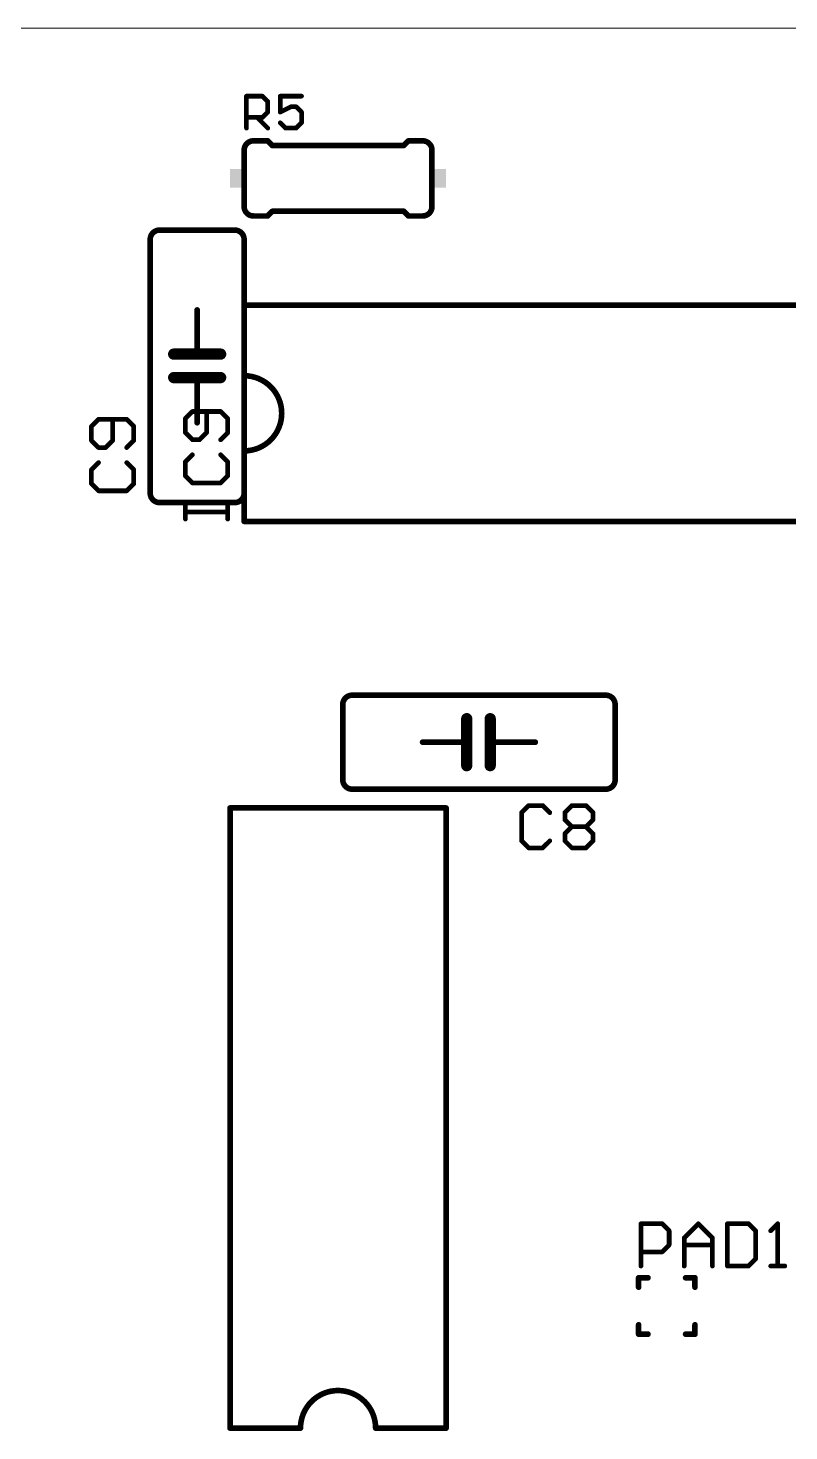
# Model space of a CAD drawing. Extents: x 0 to 127, y 0 to 62.
# Drawn here: x 25.91 to 46.48, y 24.56 to 62.48 of the extents above; entities that cross this region are included whole.
import ezdxf

# ---------------------------------------------------------------- set-up
doc = ezdxf.new("R2010")
doc.units = 0
for name, color, linetype in [('20', 7, 'CONTINUOUS'), ('21', 253, 'CONTINUOUS'), ('25', 253, 'CONTINUOUS')]:
    doc.layers.add(name, color=color, linetype=linetype)

# ---------------------------------------------------------------- blocks, each defined once
blk = doc.blocks.new('RECT')
blk.add_solid([(-0.5, -0.5), (0.5, -0.5), (-0.5, 0.5), (0.5, 0.5)])

msp = doc.modelspace()

# ---------------------------------------------------------------- linework, layer by layer
at = {"layer": '20'}
msp.add_line((126.985, 62.446), (20.066, 62.484), dxfattribs=at)
at = {"layer": '21'}
for points, const_width in [([(32.004, 59.436, 0.4142), (31.75, 59.182)], 0.1524), ([(31.7881, 59.182, 1), (31.7119, 59.182)], 0.0762), ([(31.7119, 59.182, 1), (31.7881, 59.182)], 0.0762), ([(32.004, 59.4741, 1), (32.004, 59.3979)], 0.0762), ([(32.004, 59.3979, 1), (32.004, 59.4741)], 0.0762), ([(32.4119, 59.4629, 1), (32.3581, 59.4091)], 0.0762), ([(32.385, 59.3979, 1), (32.385, 59.4741)], 0.0762), ([(32.512, 59.3471, 1), (32.512, 59.2709)], 0.0762), ([(32.4851, 59.2821, 1), (32.5389, 59.3359)], 0.0762), ([(36.0411, 59.3359, 1), (36.0949, 59.2821)], 0.0762), ([(36.068, 59.2709, 1), (36.068, 59.3471)], 0.0762), ([(36.195, 59.4741, 1), (36.195, 59.3979)], 0.0762), ([(36.2219, 59.4091, 1), (36.1681, 59.4629)], 0.0762), ([(36.83, 59.182, 0.4142), (36.576, 59.436)], 0.1524), ([(36.576, 59.4741, 1), (36.576, 59.3979)], 0.0762), ([(36.576, 59.3979, 1), (36.576, 59.4741)], 0.0762), ([(36.8681, 59.182, 1), (36.7919, 59.182)], 0.0762), ([(36.7919, 59.182, 1), (36.8681, 59.182)], 0.0762), ([(31.75, 57.658, 0.4142), (32.004, 57.404)], 0.1524), ([(31.7881, 57.658, 1), (31.7119, 57.658)], 0.0762), ([(31.7119, 57.658, 1), (31.7881, 57.658)], 0.0762), ([(36.576, 57.404, 0.4142), (36.83, 57.658)], 0.1524), ([(36.8681, 57.658, 1), (36.7919, 57.658)], 0.0762), ([(36.7919, 57.658, 1), (36.8681, 57.658)], 0.0762), ([(32.004, 57.4421, 1), (32.004, 57.3659)], 0.0762), ([(32.004, 57.3659, 1), (32.004, 57.4421)], 0.0762), ([(32.3581, 57.4309, 1), (32.4119, 57.3771)], 0.0762), ([(32.385, 57.3659, 1), (32.385, 57.4421)], 0.0762), ([(32.512, 57.5691, 1), (32.512, 57.4929)], 0.0762), ([(32.5389, 57.5041, 1), (32.4851, 57.5579)], 0.0762), ([(36.0949, 57.5579, 1), (36.0411, 57.5041)], 0.0762), ([(36.068, 57.4929, 1), (36.068, 57.5691)], 0.0762), ([(36.195, 57.4421, 1), (36.195, 57.3659)], 0.0762), ([(36.1681, 57.3771, 1), (36.2219, 57.4309)], 0.0762), ([(36.576, 57.4421, 1), (36.576, 57.3659)], 0.0762), ([(36.576, 57.3659, 1), (36.576, 57.4421)], 0.0762), ([(29.464, 57.023, 0.4142), (29.21, 56.769)], 0.1524), ([(29.464, 57.0611, 1), (29.464, 56.9849)], 0.0762), ([(29.464, 56.9849, 1), (29.464, 57.0611)], 0.0762), ([(31.75, 56.769, 0.4142), (31.496, 57.023)], 0.1524), ([(31.496, 57.0611, 1), (31.496, 56.9849)], 0.0762), ([(31.496, 56.9849, 1), (31.496, 57.0611)], 0.0762), ([(29.2481, 56.769, 1), (29.1719, 56.769)], 0.0762), ([(29.1719, 56.769, 1), (29.2481, 56.769)], 0.0762), ([(31.7881, 56.769, 1), (31.7119, 56.769)], 0.0762), ([(31.7119, 56.769, 1), (31.7881, 56.769)], 0.0762), ([(31.75, 55.0291, 1), (31.75, 54.9529)], 0.0762), ([(31.7881, 54.991, 1), (31.7119, 54.991)], 0.0762), ([(30.5181, 54.864, 1), (30.4419, 54.864)], 0.0762), ([(29.845, 53.7464, 1), (29.845, 53.594)], 0.1524), ([(30.48, 53.7464, 1), (30.48, 53.594)], 0.1524), ([(30.48, 53.594, 1), (30.48, 53.7464)], 0.1524), ([(30.4419, 53.6702, 1), (30.5181, 53.6702)], 0.0762), ([(31.115, 53.594, 1), (31.115, 53.7464)], 0.1524), ([(29.845, 53.1114, 1), (29.845, 52.959)], 0.1524), ([(30.48, 53.1114, 1), (30.48, 52.959)], 0.1524), ([(30.48, 52.959, 1), (30.48, 53.1114)], 0.1524), ([(30.5181, 53.0352, 1), (30.4419, 53.0352)], 0.0762), ([(31.115, 52.959, 1), (31.115, 53.1114)], 0.1524), ([(31.75, 51.054, 1), (31.75, 53.086)], 0.1524), ([(31.75, 53.1241, 1), (31.75, 53.0479)], 0.0762), ([(31.7119, 53.086, 1), (31.7881, 53.086)], 0.0762), ([(30.4419, 51.816, 1), (30.5181, 51.816)], 0.0762), ([(31.7881, 51.054, 1), (31.7119, 51.054)], 0.0762), ([(31.75, 51.0921, 1), (31.75, 51.0159)], 0.0762), ([(29.21, 49.911, 0.4142), (29.464, 49.657)], 0.1524), ([(29.2481, 49.911, 1), (29.1719, 49.911)], 0.0762), ([(29.1719, 49.911, 1), (29.2481, 49.911)], 0.0762), ([(29.464, 49.6951, 1), (29.464, 49.6189)], 0.0762), ([(29.464, 49.6189, 1), (29.464, 49.6951)], 0.0762), ([(31.496, 49.657, 0.4142), (31.75, 49.911)], 0.1524), ([(31.496, 49.6951, 1), (31.496, 49.6189)], 0.0762), ([(31.496, 49.6189, 1), (31.496, 49.6951)], 0.0762), ([(31.7881, 49.911, 1), (31.7119, 49.911)], 0.0762), ([(31.7119, 49.911, 1), (31.7881, 49.911)], 0.0762), ([(31.75, 49.1871, 1), (31.75, 49.1109)], 0.0762), ([(31.7119, 49.149, 1), (31.7881, 49.149)], 0.0762), ([(34.671, 44.45, 0.4142), (34.417, 44.196)], 0.1524), ([(34.671, 44.4881, 1), (34.671, 44.4119)], 0.0762), ([(34.671, 44.4119, 1), (34.671, 44.4881)], 0.0762), ([(41.783, 44.196, 0.4142), (41.529, 44.45)], 0.1524), ([(41.529, 44.4881, 1), (41.529, 44.4119)], 0.0762), ([(41.529, 44.4119, 1), (41.529, 44.4881)], 0.0762), ([(34.4551, 44.196, 1), (34.3789, 44.196)], 0.0762), ([(34.3789, 44.196, 1), (34.4551, 44.196)], 0.0762), ([(41.8211, 44.196, 1), (41.7449, 44.196)], 0.0762), ([(41.7449, 44.196, 1), (41.8211, 44.196)], 0.0762), ([(37.846, 43.815, 1), (37.6936, 43.815)], 0.1524), ([(38.481, 43.815, 1), (38.3286, 43.815)], 0.1524), ([(36.576, 43.2181, 1), (36.576, 43.1419)], 0.0762), ([(37.846, 43.18, 1), (37.6936, 43.18)], 0.1524), ([(37.6936, 43.18, 1), (37.846, 43.18)], 0.1524), ([(37.7698, 43.1419, 1), (37.7698, 43.2181)], 0.0762), ([(38.481, 43.18, 1), (38.3286, 43.18)], 0.1524), ([(38.3286, 43.18, 1), (38.481, 43.18)], 0.1524), ([(38.4048, 43.2181, 1), (38.4048, 43.1419)], 0.0762), ([(39.624, 43.1419, 1), (39.624, 43.2181)], 0.0762), ([(37.6936, 42.545, 1), (37.846, 42.545)], 0.1524), ([(38.3286, 42.545, 1), (38.481, 42.545)], 0.1524), ([(34.417, 42.164, 0.4142), (34.671, 41.91)], 0.1524), ([(34.4551, 42.164, 1), (34.3789, 42.164)], 0.0762), ([(34.3789, 42.164, 1), (34.4551, 42.164)], 0.0762), ([(41.529, 41.91, 0.4142), (41.783, 42.164)], 0.1524), ([(41.8211, 42.164, 1), (41.7449, 42.164)], 0.0762), ([(41.7449, 42.164, 1), (41.8211, 42.164)], 0.0762), ([(34.671, 41.9481, 1), (34.671, 41.8719)], 0.0762), ([(34.671, 41.8719, 1), (34.671, 41.9481)], 0.0762), ([(41.529, 41.9481, 1), (41.529, 41.8719)], 0.0762), ([(41.529, 41.8719, 1), (41.529, 41.9481)], 0.0762), ([(31.4071, 41.402, 1), (31.3309, 41.402)], 0.0762), ([(31.369, 41.4401, 1), (31.369, 41.3639)], 0.0762), ([(37.2491, 41.402, 1), (37.1729, 41.402)], 0.0762), ([(37.211, 41.3639, 1), (37.211, 41.4401)], 0.0762), ([(42.418, 28.7401, 1), (42.418, 28.6639)], 0.0762), ([(42.4561, 28.702, 1), (42.3799, 28.702)], 0.0762), ([(42.3799, 28.448, 1), (42.4561, 28.448)], 0.0762), ([(42.672, 28.6639, 1), (42.672, 28.7401)], 0.0762), ([(43.688, 28.7401, 1), (43.688, 28.6639)], 0.0762), ([(43.9801, 28.702, 1), (43.9039, 28.702)], 0.0762), ([(43.9039, 28.448, 1), (43.9801, 28.448)], 0.0762), ([(43.942, 28.6639, 1), (43.942, 28.7401)], 0.0762), ([(42.4561, 27.432, 1), (42.3799, 27.432)], 0.0762), ([(43.9801, 27.432, 1), (43.9039, 27.432)], 0.0762), ([(42.418, 27.2161, 1), (42.418, 27.1399)], 0.0762), ([(42.3799, 27.178, 1), (42.4561, 27.178)], 0.0762), ([(42.672, 27.1399, 1), (42.672, 27.2161)], 0.0762), ([(43.688, 27.2161, 1), (43.688, 27.1399)], 0.0762), ([(43.9039, 27.178, 1), (43.9801, 27.178)], 0.0762), ([(43.942, 27.1399, 1), (43.942, 27.2161)], 0.0762), ([(35.306, 24.638, 1), (33.274, 24.638)], 0.1524), ([(31.369, 24.6761, 1), (31.369, 24.5999)], 0.0762), ([(31.3309, 24.638, 1), (31.4071, 24.638)], 0.0762), ([(33.2359, 24.638, 1), (33.3121, 24.638)], 0.0762), ([(33.274, 24.5999, 1), (33.274, 24.6761)], 0.0762), ([(35.306, 24.6761, 1), (35.306, 24.5999)], 0.0762), ([(35.2679, 24.638, 1), (35.3441, 24.638)], 0.0762), ([(37.1729, 24.638, 1), (37.2491, 24.638)], 0.0762), ([(37.211, 24.5999, 1), (37.211, 24.6761)], 0.0762)]:
    msp.add_lwpolyline(points, format="xyb", dxfattribs=dict(at, const_width=const_width))
for points, const_width in [([(31.75, 57.658), (31.75, 59.182)], 0.1524), ([(32.004, 59.436), (32.385, 59.436)], 0.1524), ([(32.512, 59.309), (32.385, 59.436)], 0.1524), ([(36.068, 59.309), (32.512, 59.309)], 0.1524), ([(36.068, 59.309), (36.195, 59.436)], 0.1524), ([(36.576, 59.436), (36.195, 59.436)], 0.1524), ([(36.83, 57.658), (36.83, 59.182)], 0.1524), ([(32.004, 57.404), (32.385, 57.404)], 0.1524), ([(32.512, 57.531), (32.385, 57.404)], 0.1524), ([(36.068, 57.531), (32.512, 57.531)], 0.1524), ([(36.068, 57.531), (36.195, 57.404)], 0.1524), ([(36.576, 57.404), (36.195, 57.404)], 0.1524), ([(31.496, 57.023), (29.464, 57.023)], 0.1524), ([(29.21, 56.769), (29.21, 49.911)], 0.1524), ([(31.75, 49.911), (31.75, 56.769)], 0.1524), ([(52.07, 54.991), (31.75, 54.991)], 0.1524), ([(31.75, 54.991), (31.75, 53.086)], 0.1524), ([(30.48, 53.6702), (30.48, 54.864)], 0.1524), ([(29.845, 53.6702), (30.48, 53.6702)], 0.3048), ([(30.48, 53.6702), (31.115, 53.6702)], 0.3048), ([(29.845, 53.0352), (30.48, 53.0352)], 0.3048), ([(30.48, 53.0352), (31.115, 53.0352)], 0.3048), ([(30.48, 53.0352), (30.48, 51.816)], 0.1524), ([(31.75, 49.149), (31.75, 51.054)], 0.1524), ([(29.464, 49.657), (31.496, 49.657)], 0.1524), ([(31.75, 49.149), (52.07, 49.149)], 0.1524), ([(41.529, 44.45), (34.671, 44.45)], 0.1524), ([(34.417, 44.196), (34.417, 42.164)], 0.1524), ([(41.783, 42.164), (41.783, 44.196)], 0.1524), ([(37.7698, 43.18), (37.7698, 43.815)], 0.3048), ([(38.4048, 43.18), (38.4048, 43.815)], 0.3048), ([(37.7698, 43.18), (36.576, 43.18)], 0.1524), ([(37.7698, 42.545), (37.7698, 43.18)], 0.3048), ([(38.4048, 42.545), (38.4048, 43.18)], 0.3048), ([(38.4048, 43.18), (39.624, 43.18)], 0.1524), ([(34.671, 41.91), (41.529, 41.91)], 0.1524), ([(31.369, 41.402), (31.369, 24.638)], 0.1524), ([(31.369, 41.402), (37.211, 41.402)], 0.1524), ([(37.211, 24.638), (37.211, 41.402)], 0.1524), ([(42.418, 28.702), (42.672, 28.702)], 0.1524), ([(42.418, 28.702), (42.418, 28.448)], 0.1524), ([(43.942, 28.702), (43.688, 28.702)], 0.1524), ([(43.942, 28.702), (43.942, 28.448)], 0.1524), ([(42.418, 27.178), (42.418, 27.432)], 0.1524), ([(43.942, 27.432), (43.942, 27.178)], 0.1524), ([(42.672, 27.178), (42.418, 27.178)], 0.1524), ([(43.942, 27.178), (43.688, 27.178)], 0.1524), ([(31.369, 24.638), (33.274, 24.638)], 0.1524), ([(37.211, 24.638), (35.306, 24.638)], 0.1524)]:
    msp.add_lwpolyline(points, dxfattribs=dict(at, const_width=const_width))
at = {"layer": '25', "const_width": 0.127}
for points in [[(31.8135, 59.7789), (31.8135, 60.6432)], [(31.8135, 60.6432), (32.2456, 60.6432)], [(32.2456, 60.6432), (32.3897, 60.4991)], [(33.3018, 60.6432), (32.7256, 60.6432)], [(32.7256, 60.6432), (32.7256, 60.211)], [(32.3897, 60.4991), (32.3897, 60.211)], [(32.7256, 60.211), (33.0137, 60.3551)], [(33.0137, 60.3551), (33.1577, 60.3551)], [(33.1577, 60.3551), (33.3018, 60.211)], [(32.2456, 60.067), (31.8135, 60.067)], [(32.1016, 60.067), (32.3897, 59.7789)], [(32.3897, 60.211), (32.2456, 60.067)], [(32.8696, 59.7789), (32.7256, 59.9229)], [(33.3018, 59.9229), (33.1577, 59.7789)], [(33.3018, 60.211), (33.3018, 59.9229)], [(33.1577, 59.7789), (32.8696, 59.7789)], [(27.8122, 51.9064), (27.6216, 51.7157)], [(28.5749, 51.9064), (27.8122, 51.9064)], [(28.1936, 51.3344), (28.1936, 51.9064)], [(28.7655, 51.7157), (28.5749, 51.9064)], [(30.3522, 52.1188), (30.1616, 51.9281)], [(30.1616, 51.9281), (30.1616, 51.5468)], [(31.1149, 52.1188), (30.3522, 52.1188)], [(30.7336, 51.5468), (30.7336, 52.1188)], [(31.3055, 51.9281), (31.1149, 52.1188)], [(31.3055, 51.5468), (31.3055, 51.9281)], [(27.6216, 51.7157), (27.6216, 51.3344)], [(28.7655, 51.3344), (28.7655, 51.7157)], [(30.1616, 51.5468), (30.3522, 51.3562)], [(30.5429, 51.3562), (30.7336, 51.5468)], [(31.1149, 51.3562), (31.3055, 51.5468)], [(27.6216, 51.3344), (27.8122, 51.1438)], [(27.8122, 51.1438), (28.0029, 51.1438)], [(28.0029, 51.1438), (28.1936, 51.3344)], [(28.5749, 51.1438), (28.7655, 51.3344)], [(30.3522, 51.3562), (30.5429, 51.3562)], [(30.3522, 50.9495), (30.1616, 50.7588)], [(30.1616, 50.7588), (30.1616, 50.3775)], [(31.3055, 50.7588), (31.1149, 50.9495)], [(31.3055, 50.3775), (31.3055, 50.7588)], [(27.8122, 50.7371), (27.6216, 50.5464)], [(27.6216, 50.5464), (27.6216, 50.1651)], [(28.7655, 50.5464), (28.5749, 50.7371)], [(28.7655, 50.1651), (28.7655, 50.5464)], [(30.1616, 50.3775), (30.3522, 50.1869)], [(31.1149, 50.1869), (31.3055, 50.3775)], [(27.6216, 50.1651), (27.8122, 49.9745)], [(28.5749, 49.9745), (28.7655, 50.1651)], [(30.3522, 50.1869), (31.1149, 50.1869)], [(27.8122, 49.9745), (28.5749, 49.9745)], [(30.1616, 49.2125), (30.1616, 49.5938)], [(31.3055, 49.4031), (30.1616, 49.4031)], [(31.3055, 49.2125), (31.3055, 49.5938)], [(39.4444, 41.4664), (39.2538, 41.2758)], [(39.2538, 41.2758), (39.2538, 40.5131)], [(39.8257, 41.4664), (39.4444, 41.4664)], [(40.0164, 41.2758), (39.8257, 41.4664)], [(40.4231, 41.2758), (40.6137, 41.4664)], [(40.4231, 41.0851), (40.4231, 41.2758)], [(40.6137, 41.4664), (40.995, 41.4664)], [(40.995, 41.4664), (41.1857, 41.2758)], [(41.1857, 41.2758), (41.1857, 41.0851)], [(40.6137, 40.8944), (40.4231, 41.0851)], [(40.4231, 40.7038), (40.6137, 40.8944)], [(40.6137, 40.8944), (40.995, 40.8944)], [(41.1857, 41.0851), (40.995, 40.8944)], [(40.995, 40.8944), (41.1857, 40.7038)], [(40.4231, 40.5131), (40.4231, 40.7038)], [(41.1857, 40.7038), (41.1857, 40.5131)], [(39.2538, 40.5131), (39.4444, 40.3225)], [(39.4444, 40.3225), (39.8257, 40.3225)], [(39.8257, 40.3225), (40.0164, 40.5131)], [(40.6137, 40.3225), (40.4231, 40.5131)], [(40.995, 40.3225), (40.6137, 40.3225)], [(41.1857, 40.5131), (40.995, 40.3225)], [(42.4815, 29.0195), (42.4815, 30.1634)], [(42.4815, 30.1634), (43.0534, 30.1634)], [(43.0534, 30.1634), (43.2441, 29.9728)], [(43.2441, 29.9728), (43.2441, 29.5914)], [(43.6508, 29.7821), (44.0321, 30.1634)], [(44.0321, 30.1634), (44.4134, 29.7821)], [(44.8201, 30.1634), (44.8201, 29.0195)], [(45.392, 30.1634), (44.8201, 30.1634)], [(45.5827, 29.9728), (45.392, 30.1634)], [(45.5827, 29.2101), (45.5827, 29.9728)], [(45.9894, 29.9728), (46.18, 30.1634)], [(46.18, 30.1634), (46.18, 29.0195)], [(43.2441, 29.5914), (43.0534, 29.4008)], [(43.6508, 29.0195), (43.6508, 29.7821)], [(43.6508, 29.5914), (44.4134, 29.5914)], [(44.4134, 29.7821), (44.4134, 29.0195)], [(43.0534, 29.4008), (42.4815, 29.4008)], [(45.392, 29.0195), (45.5827, 29.2101)], [(44.8201, 29.0195), (45.392, 29.0195)], [(45.9894, 29.0195), (46.3707, 29.0195)]]:
    msp.add_lwpolyline(points, dxfattribs=at)
at = {"layer": '25', "const_width": 0.0635}
for points in [[(31.8453, 60.6432, 1), (31.7818, 60.6432)], [(31.8135, 60.675, 1), (31.8135, 60.6114)], [(32.2681, 60.6657, 1), (32.2231, 60.6207)], [(32.2456, 60.6114, 1), (32.2456, 60.675)], [(32.7256, 60.675, 1), (32.7256, 60.6114)], [(32.7574, 60.6432, 1), (32.6938, 60.6432)], [(33.3018, 60.6114, 1), (33.3018, 60.675)], [(32.4215, 60.4991, 1), (32.358, 60.4991)], [(32.3672, 60.4766, 1), (32.4122, 60.5216)], [(33.0137, 60.3869, 1), (33.0137, 60.3233)], [(33.0279, 60.3267, 1), (32.9995, 60.3835)], [(33.1802, 60.3776, 1), (33.1352, 60.3326)], [(33.1577, 60.3233, 1), (33.1577, 60.3869)], [(31.8135, 60.0988, 1), (31.8135, 60.0352)], [(32.1241, 60.0895, 1), (32.0791, 60.0445)], [(32.2232, 60.0895, 1), (32.268, 60.0445)], [(32.2456, 60.0352, 1), (32.2456, 60.0988)], [(32.358, 60.211, 1), (32.4215, 60.211)], [(32.4121, 60.1885, 1), (32.3673, 60.2335)], [(32.7481, 59.9454, 1), (32.7031, 59.9004)], [(32.7114, 60.2394, 1), (32.7398, 60.1826)], [(32.6938, 60.211, 1), (32.7574, 60.211)], [(33.3336, 60.211, 1), (33.27, 60.211)], [(33.27, 59.9229, 1), (33.3336, 59.9229)], [(33.2793, 60.1885, 1), (33.3243, 60.2335)], [(33.3242, 59.9004, 1), (33.2794, 59.9454)], [(31.7818, 59.7789, 1), (31.8453, 59.7789)], [(32.3672, 59.7564, 1), (32.4122, 59.8014)], [(32.8696, 59.8107, 1), (32.8696, 59.7471)], [(32.8471, 59.7564, 1), (32.8921, 59.8014)], [(33.1353, 59.8014, 1), (33.1801, 59.7564)], [(33.1577, 59.7471, 1), (33.1577, 59.8107)], [(27.8122, 51.9382, 1), (27.8122, 51.8747)], [(27.8347, 51.884, 1), (27.7897, 51.9288)], [(28.2253, 51.9064, 1), (28.1619, 51.9064)], [(28.5974, 51.9288, 1), (28.5524, 51.884)], [(28.5749, 51.8747, 1), (28.5749, 51.9382)], [(30.1391, 51.9505, 1), (30.1841, 51.9057)], [(30.1933, 51.9281, 1), (30.1299, 51.9281)], [(30.3522, 52.1506, 1), (30.3522, 52.087)], [(30.3747, 52.0964, 1), (30.3297, 52.1412)], [(30.7654, 52.1188, 1), (30.7019, 52.1188)], [(31.1374, 52.1412, 1), (31.0924, 52.0964)], [(31.1149, 52.087, 1), (31.1149, 52.1506)], [(31.3373, 51.9281, 1), (31.2738, 51.9281)], [(31.283, 51.9057, 1), (31.328, 51.9505)], [(27.5991, 51.7381, 1), (27.6441, 51.6933)], [(27.6534, 51.7157, 1), (27.5899, 51.7157)], [(28.7973, 51.7157, 1), (28.7338, 51.7157)], [(28.743, 51.6933, 1), (28.788, 51.7381)], [(30.1841, 51.5693, 1), (30.1391, 51.5243)], [(30.1299, 51.5468, 1), (30.1933, 51.5468)], [(30.7019, 51.5468, 1), (30.7654, 51.5468)], [(30.756, 51.5243, 1), (30.7112, 51.5693)], [(31.2738, 51.5468, 1), (31.3373, 51.5468)], [(31.328, 51.5243, 1), (31.283, 51.5693)], [(27.6441, 51.3569, 1), (27.5991, 51.3119)], [(27.5899, 51.3344, 1), (27.6534, 51.3344)], [(27.8122, 51.1756, 1), (27.8122, 51.1121)], [(27.7897, 51.1213, 1), (27.8347, 51.1663)], [(27.9805, 51.1663, 1), (28.0253, 51.1213)], [(28.0029, 51.1121, 1), (28.0029, 51.1756)], [(28.1619, 51.3344, 1), (28.2253, 51.3344)], [(28.216, 51.3119, 1), (28.1712, 51.3569)], [(28.5524, 51.1663, 1), (28.5974, 51.1213)], [(28.7338, 51.3344, 1), (28.7973, 51.3344)], [(28.788, 51.3119, 1), (28.743, 51.3569)], [(30.3522, 51.388, 1), (30.3522, 51.3244)], [(30.3297, 51.3337, 1), (30.3747, 51.3787)], [(30.5205, 51.3787, 1), (30.5653, 51.3337)], [(30.5429, 51.3244, 1), (30.5429, 51.388)], [(31.0924, 51.3787, 1), (31.1374, 51.3337)], [(30.1933, 50.7588, 1), (30.1299, 50.7588)], [(30.3747, 50.9271, 1), (30.3297, 50.9719)], [(31.1374, 50.9719, 1), (31.0924, 50.9271)], [(31.3373, 50.7588, 1), (31.2738, 50.7588)], [(27.5991, 50.5688, 1), (27.6441, 50.524)], [(27.6534, 50.5464, 1), (27.5899, 50.5464)], [(27.8347, 50.7147, 1), (27.7897, 50.7595)], [(28.5974, 50.7595, 1), (28.5524, 50.7147)], [(28.7973, 50.5464, 1), (28.7338, 50.5464)], [(28.743, 50.524, 1), (28.788, 50.5688)], [(30.1841, 50.4, 1), (30.1391, 50.355)], [(30.1391, 50.7812, 1), (30.1841, 50.7364)], [(31.283, 50.7364, 1), (31.328, 50.7812)], [(31.328, 50.355, 1), (31.283, 50.4)], [(27.6441, 50.1876, 1), (27.5991, 50.1426)], [(27.5899, 50.1651, 1), (27.6534, 50.1651)], [(28.7338, 50.1651, 1), (28.7973, 50.1651)], [(28.788, 50.1426, 1), (28.743, 50.1876)], [(30.1299, 50.3775, 1), (30.1933, 50.3775)], [(30.3522, 50.2187, 1), (30.3522, 50.1551)], [(30.3297, 50.1644, 1), (30.3747, 50.2094)], [(31.0924, 50.2094, 1), (31.1374, 50.1644)], [(31.1149, 50.1551, 1), (31.1149, 50.2187)], [(31.2738, 50.3775, 1), (31.3373, 50.3775)], [(27.8122, 50.0063, 1), (27.8122, 49.9427)], [(27.7897, 49.952, 1), (27.8347, 49.997)], [(28.5524, 49.997, 1), (28.5974, 49.952)], [(28.5749, 49.9427, 1), (28.5749, 50.0063)], [(30.1616, 49.4349, 1), (30.1616, 49.3714)], [(30.1933, 49.5938, 1), (30.1299, 49.5938)], [(31.3373, 49.5938, 1), (31.2738, 49.5938)], [(31.3055, 49.3714, 1), (31.3055, 49.4349)], [(30.1299, 49.2125, 1), (30.1933, 49.2125)], [(31.2738, 49.2125, 1), (31.3373, 49.2125)], [(39.2856, 41.2758, 1), (39.2221, 41.2758)], [(39.4444, 41.4982, 1), (39.4444, 41.4346)], [(39.4669, 41.4439, 1), (39.4219, 41.4889)], [(39.8481, 41.4889, 1), (39.8033, 41.4439)], [(39.8257, 41.4346, 1), (39.8257, 41.4982)], [(40.4549, 41.2758, 1), (40.3914, 41.2758)], [(40.6137, 41.4982, 1), (40.6137, 41.4346)], [(40.6362, 41.4439, 1), (40.5912, 41.4889)], [(41.0174, 41.4889, 1), (40.9726, 41.4439)], [(40.995, 41.4346, 1), (40.995, 41.4982)], [(41.2175, 41.2758, 1), (41.154, 41.2758)], [(39.2313, 41.2983, 1), (39.2763, 41.2533)], [(39.994, 41.2533, 1), (40.0388, 41.2983)], [(40.4006, 41.2983, 1), (40.4456, 41.2533)], [(40.4456, 41.1075, 1), (40.4006, 41.0627)], [(40.3914, 41.0851, 1), (40.4549, 41.0851)], [(40.6137, 40.9262, 1), (40.6137, 40.8627)], [(40.6362, 40.8719, 1), (40.5912, 40.9169)], [(41.0174, 40.9169, 1), (40.9726, 40.8719)], [(40.995, 40.8627, 1), (40.995, 40.9262)], [(41.154, 41.0851, 1), (41.2175, 41.0851)], [(41.1633, 41.2533, 1), (41.2081, 41.2983)], [(41.2082, 41.0626, 1), (41.1632, 41.1076)], [(40.4006, 40.7263, 1), (40.4456, 40.6813)], [(40.4549, 40.7038, 1), (40.3914, 40.7038)], [(40.5912, 40.872, 1), (40.6362, 40.9168)], [(40.9725, 40.9169, 1), (41.0175, 40.8719)], [(41.2175, 40.7038, 1), (41.154, 40.7038)], [(41.1633, 40.6813, 1), (41.2081, 40.7263)], [(39.2763, 40.5356, 1), (39.2313, 40.4906)], [(39.2221, 40.5131, 1), (39.2856, 40.5131)], [(39.4444, 40.3543, 1), (39.4444, 40.2908)], [(39.4219, 40.3, 1), (39.4669, 40.345)], [(39.8033, 40.345, 1), (39.8481, 40.3)], [(39.8257, 40.2908, 1), (39.8257, 40.3543)], [(40.0388, 40.4906, 1), (39.994, 40.5356)], [(40.4456, 40.5356, 1), (40.4006, 40.4906)], [(40.3914, 40.5131, 1), (40.4549, 40.5131)], [(40.6137, 40.3543, 1), (40.6137, 40.2908)], [(40.5912, 40.3, 1), (40.6362, 40.345)], [(40.9726, 40.345, 1), (41.0174, 40.3)], [(40.995, 40.2908, 1), (40.995, 40.3543)], [(41.154, 40.5131, 1), (41.2175, 40.5131)], [(41.2081, 40.4906, 1), (41.1633, 40.5356)], [(42.5133, 30.1634, 1), (42.4498, 30.1634)], [(42.4815, 30.1952, 1), (42.4815, 30.1317)], [(43.0758, 30.1859, 1), (43.031, 30.1409)], [(43.0534, 30.1317, 1), (43.0534, 30.1952)], [(43.2759, 29.9728, 1), (43.2124, 29.9728)], [(43.2217, 29.9503, 1), (43.2665, 29.9953)], [(44.0546, 30.1859, 1), (44.0096, 30.1409)], [(44.0546, 30.1409, 1), (44.0096, 30.1859)], [(44.8519, 30.1634, 1), (44.7884, 30.1634)], [(44.8201, 30.1952, 1), (44.8201, 30.1317)], [(45.4144, 30.1859, 1), (45.3696, 30.1409)], [(45.392, 30.1317, 1), (45.392, 30.1952)], [(45.6145, 29.9728, 1), (45.551, 29.9728)], [(45.5603, 29.9503, 1), (45.6051, 29.9953)], [(45.9669, 29.9953, 1), (46.0119, 29.9503)], [(46.2118, 30.1634, 1), (46.1482, 30.1634)], [(46.2025, 30.1409, 1), (46.1575, 30.1859)], [(43.2124, 29.5914, 1), (43.2759, 29.5914)], [(43.2665, 29.5689, 1), (43.2217, 29.6139)], [(43.6283, 29.8046, 1), (43.6733, 29.7596)], [(43.6508, 29.6231, 1), (43.6508, 29.5597)], [(43.6826, 29.7821, 1), (43.6191, 29.7821)], [(44.4452, 29.7821, 1), (44.3817, 29.7821)], [(44.3909, 29.7596, 1), (44.4359, 29.8046)], [(44.4134, 29.5597, 1), (44.4134, 29.6231)], [(42.4815, 29.4325, 1), (42.4815, 29.3691)], [(43.031, 29.4233, 1), (43.0758, 29.3783)], [(43.0534, 29.3691, 1), (43.0534, 29.4325)], [(45.551, 29.2101, 1), (45.6145, 29.2101)], [(45.6051, 29.1876, 1), (45.5603, 29.2326)], [(42.4498, 29.0195, 1), (42.5133, 29.0195)], [(43.6191, 29.0195, 1), (43.6826, 29.0195)], [(44.3817, 29.0195, 1), (44.4452, 29.0195)], [(44.8201, 29.0513, 1), (44.8201, 28.9878)], [(44.7884, 29.0195, 1), (44.8519, 29.0195)], [(45.3696, 29.042, 1), (45.4144, 28.997)], [(45.392, 28.9878, 1), (45.392, 29.0513)], [(45.9894, 29.0513, 1), (45.9894, 28.9878)], [(46.1482, 29.0195, 1), (46.2118, 29.0195)], [(46.3707, 28.9878, 1), (46.3707, 29.0513)]]:
    msp.add_lwpolyline(points, format="xyb", dxfattribs=at)

# ---------------------------------------------------------------- block references
at = {"layer": '21', "xscale": 0.3811, "yscale": 0.5081}
for p in [(31.5595, 58.42), (37.0205, 58.42)]:
    msp.add_blockref('RECT', p, dxfattribs=at)

doc.saveas('drawing.dxf')
